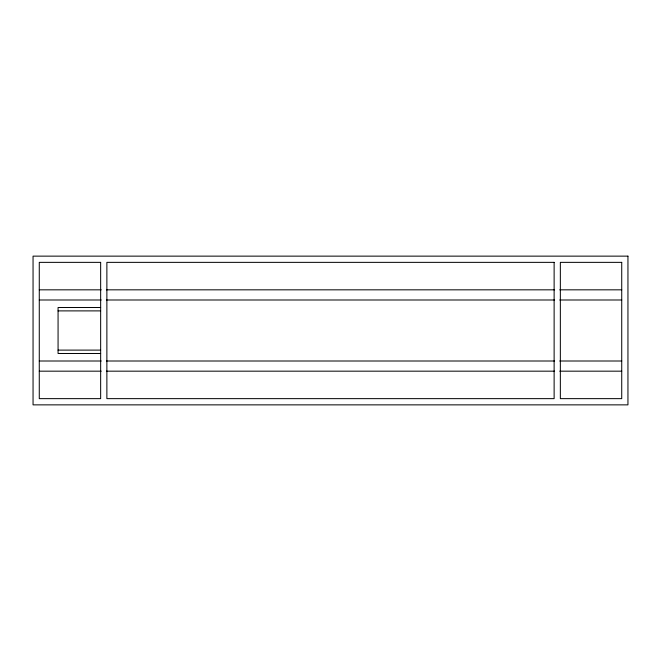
<?xml version="1.0" encoding="UTF-8"?>
<svg xmlns="http://www.w3.org/2000/svg" width="661" height="661" viewBox="0 0 661 661"><rect width="100%" height="100%" fill="white"/><g stroke="black" fill="none" stroke-linecap="round" stroke-linejoin="round"><path stroke-width="0.99" d="M39.272 289.832L101.232 289.832M106.396 289.832L554.604 289.832M559.768 289.832L621.728 289.832M39.272 299.995L101.232 299.995M106.396 299.995L554.604 299.995M559.768 299.995L621.728 299.995M100.654 307.514L58.069 307.514L58.069 353.486L100.654 353.486M58.069 310.893L100.654 310.893M58.069 350.107L100.654 350.107M39.272 361.005L101.232 361.005M106.396 361.005L554.604 361.005M559.768 361.005L621.728 361.005M39.272 371.168L101.232 371.168M106.396 371.168L554.604 371.168M559.768 371.168L621.728 371.168M627.95 256.137L33.05 256.137L33.05 404.863L627.95 404.863L627.95 256.137M100.654 262.359L39.272 262.359L39.272 398.641L100.654 398.641L100.654 262.359M554.125 262.359L106.875 262.359L106.875 398.641L554.125 398.641L554.125 262.359M621.728 262.359L560.346 262.359L560.346 398.641L621.728 398.641L621.728 262.359"/></g></svg>
